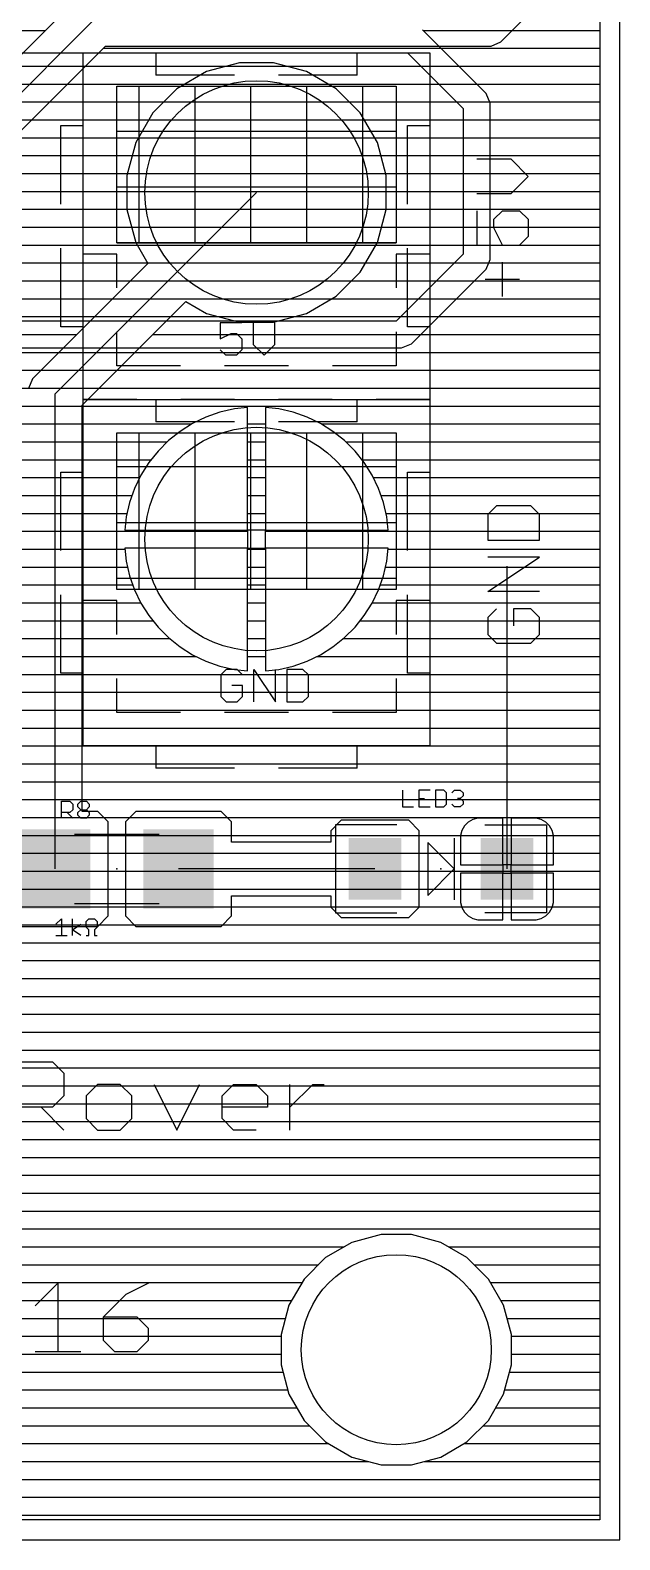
# Model space of a CAD drawing. Extents: x -0.64 to 6, y -0.15 to 7.8.
# Drawn here: x 5.222 to 5.75, y -0.15 to 1.2 of the extents above; entities that cross this region are included whole.
import ezdxf

# ---------------------------------------------------------------- set-up
doc = ezdxf.new("R2010")
doc.units = 0
for name, color, linetype in [('1', 22, 'CONTINUOUS'), ('16', 175, 'CONTINUOUS'), ('17', 82, 'CONTINUOUS'), ('20', 6, 'CONTINUOUS'), ('21', 253, 'CONTINUOUS'), ('23', 7, 'CONTINUOUS'), ('25', 253, 'CONTINUOUS'), ('27', 253, 'CONTINUOUS'), ('49', 253, 'CONTINUOUS'), ('51', 253, 'CONTINUOUS')]:
    doc.layers.add(name, color=color, linetype=linetype)

# ---------------------------------------------------------------- blocks, each defined once
blk = doc.blocks.new('RECT')
blk.add_solid([(-0.5, -0.5), (0.5, -0.5), (-0.5, 0.5), (0.5, 0.5)])
blk = doc.blocks.new('ROUNDP')
blk.add_circle((0, 0), 0.5)

msp = doc.modelspace()

# ---------------------------------------------------------------- linework, layer by layer
at = {"layer": '1'}
for p, q in [((5.732, 2.370398), (5.732, -0.132)), ((5.259654, 1.223595), (5.169654, 1.133595)), ((5.643595, 1.189654), (5.682441, 1.2285)), ((5.19, 1.12), (5.28, 1.21)), ((4.964548, 1.2), (5.236059, 1.2)), ((5.634774, 1.186), (5.643595, 1.189654)), ((5.653941, 1.2), (5.732, 1.2)), ((5.214, 1.110059), (5.289941, 1.186)), ((5.287941, 1.184), (5.732, 1.184)), ((5.289941, 1.186), (5.634774, 1.186)), ((5.271941, 1.168), (5.398532, 1.168)), ((5.380226, 1.163095), (5.353774, 1.147823)), ((5.409728, 1.171), (5.380226, 1.163095)), ((5.440272, 1.171), (5.409728, 1.171)), ((5.469774, 1.163095), (5.440272, 1.171)), ((5.451468, 1.168), (5.732, 1.168)), ((5.496226, 1.147823), (5.469774, 1.163095)), ((5.255941, 1.152), (5.361009, 1.152)), ((5.353774, 1.147823), (5.332177, 1.126226)), ((5.488991, 1.152), (5.732, 1.152)), ((5.517823, 1.126226), (5.496226, 1.147823)), ((5.239941, 1.136), (5.341951, 1.136)), ((5.508049, 1.136), (5.732, 1.136)), ((5.332177, 1.126226), (5.316905, 1.099774)), ((5.533095, 1.099774), (5.517823, 1.126226)), ((5.223941, 1.12), (5.328583, 1.12)), ((5.521417, 1.12), (5.732, 1.12)), ((5.214, 1.104), (5.319345, 1.104)), ((5.316905, 1.099774), (5.309, 1.070272)), ((5.530655, 1.104), (5.732, 1.104)), ((5.541, 1.070272), (5.533095, 1.099774)), ((5.214, 1.088), (5.31375, 1.088)), ((5.53625, 1.088), (5.732, 1.088)), ((5.214, 1.072), (5.309463, 1.072)), ((5.309, 1.070272), (5.309, 1.039728)), ((5.540537, 1.072), (5.732, 1.072)), ((5.541, 1.039728), (5.541, 1.070272)), ((5.214, 1.056), (5.309, 1.056)), ((5.244882, 0.874882), (5.425, 1.055)), ((5.541, 1.056), (5.732, 1.056)), ((5.214, 1.04), (5.309, 1.04)), ((5.309, 1.039728), (5.316905, 1.010226)), ((5.533095, 1.010226), (5.541, 1.039728)), ((5.541, 1.04), (5.732, 1.04)), ((5.214, 1.024), (5.313214, 1.024)), ((5.536785, 1.024), (5.732, 1.024)), ((5.214, 1.008), (5.31819, 1.008)), ((5.316905, 1.010226), (5.327659, 0.9916)), ((5.517823, 0.983774), (5.533095, 1.010226)), ((5.53181, 1.008), (5.732, 1.008)), ((5.214, 0.992), (5.327428, 0.992)), ((5.327659, 0.9916), (5.224536, 0.888477)), ((5.522572, 0.992), (5.732, 0.992)), ((5.214, 0.976), (5.312059, 0.976)), ((5.496226, 0.962177), (5.517823, 0.983774)), ((5.510049, 0.976), (5.732, 0.976)), ((5.214, 0.96), (5.296059, 0.96)), ((5.469774, 0.946905), (5.496226, 0.962177)), ((5.492455, 0.96), (5.732, 0.96)), ((5.268882, 0.864941), (5.3616, 0.957659)), ((5.3616, 0.957659), (5.380226, 0.946905)), ((5.380226, 0.946905), (5.409728, 0.939)), ((5.440272, 0.939), (5.469774, 0.946905)), ((5.214, 0.944), (5.280059, 0.944)), ((5.347941, 0.944), (5.391068, 0.944)), ((5.409728, 0.939), (5.440272, 0.939)), ((5.458932, 0.944), (5.732, 0.944)), ((5.214, 0.928), (5.264059, 0.928)), ((5.331941, 0.928), (5.732, 0.928)), ((5.214, 0.912), (5.248059, 0.912)), ((5.315941, 0.912), (5.732, 0.912)), ((5.214, 0.896), (5.232059, 0.896)), ((5.299941, 0.896), (5.732, 0.896)), ((5.224536, 0.888477), (5.220882, 0.879656)), ((5.283941, 0.88), (5.732, 0.88)), ((5.244882, 0.45), (5.244882, 0.874882)), ((5.268882, 0.501433), (5.268882, 0.864941)), ((5.268882, 0.864), (5.732, 0.864)), ((5.379772, 0.854189), (5.367831, 0.848439)), ((5.392282, 0.858567), (5.379772, 0.854189)), ((5.405203, 0.861516), (5.392282, 0.858567)), ((5.417, 0.862845), (5.405203, 0.861516)), ((5.417, 0.753), (5.417, 0.862845)), ((5.444797, 0.861516), (5.433, 0.862845)), ((5.433, 0.862845), (5.433, 0.753)), ((5.457718, 0.858567), (5.444797, 0.861516)), ((5.470228, 0.854189), (5.457718, 0.858567)), ((5.482169, 0.848439), (5.470228, 0.854189)), ((5.268882, 0.848), (5.367133, 0.848)), ((5.356609, 0.841388), (5.346247, 0.833124)), ((5.367831, 0.848439), (5.356609, 0.841388)), ((5.417, 0.848), (5.433, 0.848)), ((5.493391, 0.841388), (5.482169, 0.848439)), ((5.482867, 0.848), (5.732, 0.848)), ((5.503753, 0.833124), (5.493391, 0.841388)), ((5.268882, 0.832), (5.345123, 0.832)), ((5.336876, 0.823753), (5.328612, 0.813391)), ((5.346247, 0.833124), (5.336876, 0.823753)), ((5.417, 0.832), (5.433, 0.832)), ((5.513124, 0.823753), (5.503753, 0.833124)), ((5.504877, 0.832), (5.732, 0.832)), ((5.521388, 0.813391), (5.513124, 0.823753)), ((5.268882, 0.816), (5.330693, 0.816)), ((5.328612, 0.813391), (5.321561, 0.802169)), ((5.417, 0.816), (5.433, 0.816)), ((5.519307, 0.816), (5.732, 0.816)), ((5.528439, 0.802169), (5.521388, 0.813391)), ((5.268882, 0.8), (5.320517, 0.8)), ((5.321561, 0.802169), (5.31581, 0.790228)), ((5.417, 0.8), (5.433, 0.8)), ((5.534189, 0.790228), (5.528439, 0.802169)), ((5.529483, 0.8), (5.732, 0.8)), ((5.268882, 0.784), (5.313631, 0.784)), ((5.31581, 0.790228), (5.311433, 0.777718)), ((5.417, 0.784), (5.433, 0.784)), ((5.538567, 0.777718), (5.534189, 0.790228)), ((5.536369, 0.784), (5.732, 0.784)), ((5.311433, 0.777718), (5.308484, 0.764797)), ((5.541516, 0.764797), (5.538567, 0.777718)), ((5.268882, 0.768), (5.309215, 0.768)), ((5.308484, 0.764797), (5.307155, 0.753)), ((5.417, 0.768), (5.433, 0.768)), ((5.540785, 0.768), (5.732, 0.768)), ((5.542845, 0.753), (5.541516, 0.764797)), ((5.268882, 0.752), (5.416999, 0.752)), ((5.307155, 0.753), (5.416999, 0.753)), ((5.416999, 0.753), (5.416999, 0.737)), ((5.433, 0.753), (5.417, 0.753)), ((5.433, 0.737), (5.433, 0.753)), ((5.433, 0.753), (5.542845, 0.753)), ((5.433, 0.752), (5.732, 0.752)), ((5.268882, 0.736), (5.307267, 0.736)), ((5.416999, 0.737), (5.307155, 0.737)), ((5.307155, 0.737), (5.308484, 0.725203)), ((5.417, 0.627155), (5.417, 0.736999)), ((5.417, 0.736999), (5.433, 0.736999)), ((5.417, 0.736), (5.433, 0.736)), ((5.542845, 0.737), (5.433, 0.737)), ((5.433, 0.736999), (5.433, 0.627155)), ((5.541516, 0.725203), (5.542845, 0.737)), ((5.542732, 0.736), (5.732, 0.736)), ((5.268882, 0.72), (5.309671, 0.72)), ((5.308484, 0.725203), (5.311433, 0.712282)), ((5.417, 0.72), (5.433, 0.72)), ((5.538567, 0.712282), (5.541516, 0.725203)), ((5.540328, 0.72), (5.732, 0.72)), ((5.649055, 0.720945), (5.649055, 0.45)), ((5.268882, 0.704), (5.314331, 0.704)), ((5.311433, 0.712282), (5.31581, 0.699772)), ((5.417, 0.704), (5.433, 0.704)), ((5.534189, 0.699772), (5.538567, 0.712282)), ((5.535669, 0.704), (5.732, 0.704)), ((5.31581, 0.699772), (5.321561, 0.687831)), ((5.528439, 0.687831), (5.534189, 0.699772)), ((5.268882, 0.688), (5.32148, 0.688)), ((5.321561, 0.687831), (5.328612, 0.676609)), ((5.328612, 0.676609), (5.336876, 0.666247)), ((5.417, 0.688), (5.433, 0.688)), ((5.513124, 0.666247), (5.521388, 0.676609)), ((5.521388, 0.676609), (5.528439, 0.687831)), ((5.52852, 0.688), (5.732, 0.688)), ((5.268882, 0.672), (5.332288, 0.672)), ((5.336876, 0.666247), (5.346247, 0.656876)), ((5.417, 0.672), (5.433, 0.672)), ((5.503753, 0.656876), (5.513124, 0.666247)), ((5.517712, 0.672), (5.732, 0.672)), ((5.268882, 0.656), (5.347345, 0.656)), ((5.346247, 0.656876), (5.356609, 0.648612)), ((5.356609, 0.648612), (5.367831, 0.641561)), ((5.417, 0.656), (5.433, 0.656)), ((5.482169, 0.641561), (5.493391, 0.648612)), ((5.493391, 0.648612), (5.503753, 0.656876)), ((5.502655, 0.656), (5.732, 0.656)), ((5.268882, 0.64), (5.371072, 0.64)), ((5.367831, 0.641561), (5.379772, 0.63581)), ((5.379772, 0.63581), (5.392282, 0.631433)), ((5.417, 0.64), (5.433, 0.64)), ((5.457718, 0.631433), (5.470228, 0.63581)), ((5.470228, 0.63581), (5.482169, 0.641561)), ((5.478927, 0.64), (5.732, 0.64)), ((5.268882, 0.624), (5.732, 0.624)), ((5.392282, 0.631433), (5.405203, 0.628484)), ((5.405203, 0.628484), (5.417, 0.627155)), ((5.433, 0.627155), (5.444797, 0.628484)), ((5.444797, 0.628484), (5.457718, 0.631433)), ((5.268882, 0.608), (5.732, 0.608)), ((5.268882, 0.592), (5.732, 0.592)), ((5.268882, 0.576), (5.732, 0.576)), ((5.268882, 0.56), (5.732, 0.56)), ((5.268882, 0.544), (5.732, 0.544)), ((5.268882, 0.528), (5.732, 0.528)), ((5.268882, 0.512), (5.732, 0.512)), ((5.283005, 0.501433), (5.268882, 0.501433)), ((5.292378, 0.49206), (5.283005, 0.501433)), ((5.316995, 0.501433), (5.307622, 0.49206)), ((5.393242, 0.501433), (5.316995, 0.501433)), ((5.402614, 0.49206), (5.393242, 0.501433)), ((5.288438, 0.496), (5.311562, 0.496)), ((5.292378, 0.407939), (5.292378, 0.49206)), ((5.307622, 0.49206), (5.307622, 0.407939)), ((5.398674, 0.496), (5.732, 0.496)), ((5.402614, 0.474), (5.402614, 0.49206)), ((5.500695, 0.493559), (5.491323, 0.484186)), ((5.561194, 0.493559), (5.500695, 0.493559)), ((5.570567, 0.484186), (5.561194, 0.493559)), ((5.611029, 0.488611), (5.60866, 0.484507)), ((5.614381, 0.491963), (5.611029, 0.488611)), ((5.618485, 0.494332), (5.614381, 0.491963)), ((5.623063, 0.495559), (5.618485, 0.494332)), ((5.645244, 0.495559), (5.623063, 0.495559)), ((5.645244, 0.453812), (5.645244, 0.495559)), ((5.652866, 0.495559), (5.652866, 0.453812)), ((5.675047, 0.495559), (5.652866, 0.495559)), ((5.679625, 0.494332), (5.675047, 0.495559)), ((5.683729, 0.491963), (5.679625, 0.494332)), ((5.687081, 0.488611), (5.683729, 0.491963)), ((5.68945, 0.484507), (5.687081, 0.488611)), ((5.292378, 0.48), (5.307622, 0.48)), ((5.402614, 0.48), (5.491323, 0.48)), ((5.491323, 0.474), (5.402614, 0.474)), ((5.491323, 0.484186), (5.491323, 0.474)), ((5.570567, 0.415813), (5.570567, 0.484186)), ((5.570567, 0.48), (5.607452, 0.48)), ((5.60866, 0.484507), (5.607433, 0.479929)), ((5.607433, 0.479929), (5.607433, 0.453811)), ((5.645244, 0.48), (5.652866, 0.48)), ((5.690677, 0.479929), (5.68945, 0.484507)), ((5.690658, 0.48), (5.732, 0.48)), ((5.690677, 0.453811), (5.690677, 0.479929)), ((5.292378, 0.464), (5.307622, 0.464)), ((5.570567, 0.464), (5.607433, 0.464)), ((5.645244, 0.464), (5.652866, 0.464)), ((5.690677, 0.464), (5.732, 0.464)), ((5.292378, 0.448), (5.307622, 0.448)), ((5.530945, 0.45), (5.355118, 0.45)), ((5.570567, 0.448), (5.645243, 0.448)), ((5.607433, 0.453811), (5.645243, 0.453811)), ((5.645243, 0.446189), (5.607433, 0.446189)), ((5.607433, 0.446189), (5.607433, 0.420071)), ((5.645243, 0.453811), (5.645243, 0.446189)), ((5.652866, 0.453812), (5.645244, 0.453812)), ((5.645244, 0.404441), (5.645244, 0.446188)), ((5.645244, 0.446188), (5.652866, 0.446188)), ((5.652866, 0.446188), (5.652866, 0.404441)), ((5.652867, 0.446189), (5.652867, 0.453811)), ((5.652867, 0.453811), (5.690677, 0.453811)), ((5.652867, 0.448), (5.732, 0.448)), ((5.690677, 0.446189), (5.652867, 0.446189)), ((5.690677, 0.420071), (5.690677, 0.446189)), ((5.292378, 0.432), (5.307622, 0.432)), ((5.402614, 0.407939), (5.402614, 0.426)), ((5.402614, 0.426), (5.491323, 0.426)), ((5.491323, 0.426), (5.491323, 0.415813)), ((5.570567, 0.432), (5.607433, 0.432)), ((5.607433, 0.420071), (5.60866, 0.415493)), ((5.645244, 0.432), (5.652866, 0.432)), ((5.68945, 0.415493), (5.690677, 0.420071)), ((5.690677, 0.432), (5.732, 0.432)), ((5.283005, 0.398567), (5.292378, 0.407939)), ((5.292378, 0.416), (5.307622, 0.416)), ((5.307622, 0.407939), (5.316995, 0.398567)), ((5.393242, 0.398567), (5.402614, 0.407939)), ((5.402614, 0.416), (5.491323, 0.416)), ((5.491323, 0.415813), (5.500695, 0.406441)), ((5.500695, 0.406441), (5.561194, 0.406441)), ((5.561194, 0.406441), (5.570567, 0.415813)), ((5.570567, 0.416), (5.608524, 0.416)), ((5.60866, 0.415493), (5.611029, 0.411389)), ((5.611029, 0.411389), (5.614381, 0.408037)), ((5.614381, 0.408037), (5.618485, 0.405668)), ((5.618485, 0.405668), (5.623063, 0.404441)), ((5.645244, 0.416), (5.652866, 0.416)), ((5.675047, 0.404441), (5.679625, 0.405668)), ((5.679625, 0.405668), (5.683729, 0.408037)), ((5.683729, 0.408037), (5.687081, 0.411389)), ((5.687081, 0.411389), (5.68945, 0.415493)), ((5.689586, 0.416), (5.732, 0.416)), ((5.206758, 0.398567), (5.283005, 0.398567)), ((5.284438, 0.4), (5.315562, 0.4)), ((5.316995, 0.398567), (5.393242, 0.398567)), ((5.394675, 0.4), (5.732, 0.4)), ((5.623063, 0.404441), (5.645244, 0.404441)), ((5.652866, 0.404441), (5.675047, 0.404441)), ((3.222, 0.384), (5.732, 0.384)), ((3.222, 0.368), (5.732, 0.368)), ((3.222, 0.352), (5.732, 0.352)), ((3.222, 0.336), (5.732, 0.336)), ((3.222, 0.32), (5.732, 0.32)), ((3.222, 0.304), (5.732, 0.304)), ((3.222, 0.288), (5.732, 0.288)), ((3.222, 0.272), (5.732, 0.272)), ((3.222, 0.256), (5.732, 0.256)), ((3.222, 0.24), (5.732, 0.24)), ((3.222, 0.224), (5.732, 0.224)), ((3.222, 0.208), (5.732, 0.208)), ((3.222, 0.192), (5.732, 0.192)), ((3.222, 0.176), (5.732, 0.176)), ((3.222, 0.16), (5.732, 0.16)), ((3.222, 0.144), (5.732, 0.144)), ((3.222, 0.128), (5.732, 0.128)), ((5.53644, 0.123), (5.510243, 0.115981)), ((5.56356, 0.123), (5.53644, 0.123)), ((5.589757, 0.115981), (5.56356, 0.123)), ((3.222, 0.112), (5.503349, 0.112)), ((5.510243, 0.115981), (5.486757, 0.10242)), ((5.613243, 0.10242), (5.589757, 0.115981)), ((5.596651, 0.112), (5.732, 0.112)), ((3.222, 0.096), (5.480336, 0.096)), ((5.486757, 0.10242), (5.467579, 0.083243)), ((5.63242, 0.083243), (5.613243, 0.10242)), ((5.619664, 0.096), (5.732, 0.096)), ((5.467579, 0.083243), (5.454019, 0.059757)), ((5.645981, 0.059757), (5.63242, 0.083243)), ((3.222, 0.08), (5.465707, 0.08)), ((5.634293, 0.08), (5.732, 0.08)), ((3.222, 0.064), (5.456469, 0.064)), ((5.454019, 0.059757), (5.447, 0.03356)), ((5.643531, 0.064), (5.732, 0.064)), ((5.653, 0.03356), (5.645981, 0.059757)), ((3.222, 0.048), (5.450869, 0.048)), ((5.649131, 0.048), (5.732, 0.048)), ((3.222, 0.032), (5.447, 0.032)), ((5.447, 0.03356), (5.447, 0.00644)), ((5.653, 0.00644), (5.653, 0.03356)), ((5.653, 0.032), (5.732, 0.032)), ((3.222, 0.016), (5.447, 0.016)), ((5.653, 0.016), (5.732, 0.016)), ((3.222, 0), (5.448726, 0)), ((5.447, 0.00644), (5.454019, -0.019757)), ((5.645981, -0.019757), (5.653, 0.00644)), ((5.651274, 0), (5.732, 0)), ((3.222, -0.016), (5.453013, -0.016)), ((5.454019, -0.019757), (5.467579, -0.043243)), ((5.63242, -0.043243), (5.645981, -0.019757)), ((5.646987, -0.016), (5.732, -0.016)), ((3.222, -0.032), (5.461088, -0.032)), ((5.638912, -0.032), (5.732, -0.032)), ((3.222, -0.048), (5.472336, -0.048)), ((5.467579, -0.043243), (5.486757, -0.06242)), ((5.613243, -0.06242), (5.63242, -0.043243)), ((5.627664, -0.048), (5.732, -0.048)), ((3.222, -0.064), (5.489492, -0.064)), ((5.486757, -0.06242), (5.510243, -0.075981)), ((5.589757, -0.075981), (5.613243, -0.06242)), ((5.610507, -0.064), (5.732, -0.064)), ((3.222001, -0.08), (5.525244, -0.08)), ((5.510243, -0.075981), (5.53644, -0.083)), ((5.56356, -0.083), (5.589757, -0.075981)), ((5.574756, -0.08), (5.732, -0.08)), ((5.53644, -0.083), (5.56356, -0.083)), ((3.216364, -0.096), (5.732, -0.096)), ((-0.172, -0.112), (5.732, -0.112)), ((-0.172, -0.128), (5.732, -0.128)), ((5.732, -0.132), (-0.172, -0.132))]:
    msp.add_line(p, q, dxfattribs=at)
at = {"layer": '16'}
for p, q in [((5.732, 7.782), (5.732, -0.132)), ((5.630346, 1.143595), (5.573595, 1.200346)), ((5.573941, 1.2), (5.732, 1.2)), ((5.14, 1.18), (5.56, 1.18)), ((5.56, 1.18), (5.61, 1.13)), ((5.589941, 1.184), (5.732, 1.184)), ((5.128, 1.168), (5.572, 1.168)), ((5.605941, 1.168), (5.732, 1.168)), ((5.112, 1.152), (5.588, 1.152)), ((5.621941, 1.152), (5.732, 1.152)), ((5.096, 1.136), (5.604, 1.136)), ((5.634, 1.134774), (5.630346, 1.143595)), ((5.633492, 1.136), (5.732, 1.136)), ((5.634, 0.995226), (5.634, 1.134774)), ((5.61, 1.13), (5.61, 1)), ((5.08, 1.12), (5.61, 1.12)), ((5.634, 1.12), (5.732, 1.12)), ((5.08, 1.104), (5.61, 1.104)), ((5.634, 1.104), (5.732, 1.104)), ((5.08, 1.088), (5.61, 1.088)), ((5.634, 1.088), (5.732, 1.088)), ((5.08, 1.072), (5.61, 1.072)), ((5.634, 1.072), (5.732, 1.072)), ((5.08, 1.056), (5.61, 1.056)), ((5.634, 1.056), (5.732, 1.056)), ((5.08, 1.04), (5.61, 1.04)), ((5.634, 1.04), (5.732, 1.04)), ((5.08, 1.024), (5.61, 1.024)), ((5.634, 1.024), (5.732, 1.024)), ((5.08, 1.008), (5.61, 1.008)), ((5.61, 1), (5.55, 0.94)), ((5.634, 1.008), (5.732, 1.008)), ((5.08, 0.992), (5.602, 0.992)), ((5.570346, 0.926405), (5.630346, 0.986405)), ((5.630346, 0.986405), (5.634, 0.995226)), ((5.632664, 0.992), (5.732, 0.992)), ((5.094, 0.976), (5.586, 0.976)), ((5.619941, 0.976), (5.732, 0.976)), ((5.11, 0.96), (5.57, 0.96)), ((5.603941, 0.96), (5.732, 0.96)), ((5.126, 0.944), (5.554, 0.944)), ((5.55, 0.94), (5.13, 0.94)), ((5.587941, 0.944), (5.732, 0.944)), ((5.554774, 0.916), (5.563595, 0.919654)), ((5.563595, 0.919654), (5.570346, 0.926405)), ((5.571941, 0.928), (5.732, 0.928)), ((5.166734, 0.916), (5.554774, 0.916)), ((5.171212, 0.912), (5.732, 0.912)), ((5.174811, 0.896), (5.732, 0.896)), ((5.174811, 0.88), (5.732, 0.88)), ((5.174811, 0.864), (5.732, 0.864)), ((5.379772, 0.854189), (5.367831, 0.848439)), ((5.392282, 0.858567), (5.379772, 0.854189)), ((5.405203, 0.861516), (5.392282, 0.858567)), ((5.417, 0.862845), (5.405203, 0.861516)), ((5.417, 0.753), (5.417, 0.862845)), ((5.444797, 0.861516), (5.433, 0.862845)), ((5.433, 0.862845), (5.433, 0.753)), ((5.457718, 0.858567), (5.444797, 0.861516)), ((5.470228, 0.854189), (5.457718, 0.858567)), ((5.482169, 0.848439), (5.470228, 0.854189)), ((5.174811, 0.848), (5.367133, 0.848)), ((5.356609, 0.841388), (5.346247, 0.833124)), ((5.367831, 0.848439), (5.356609, 0.841388)), ((5.417, 0.848), (5.433, 0.848)), ((5.493391, 0.841388), (5.482169, 0.848439)), ((5.482867, 0.848), (5.732, 0.848)), ((5.503753, 0.833124), (5.493391, 0.841388)), ((5.174811, 0.832), (5.345123, 0.832)), ((5.336876, 0.823753), (5.328612, 0.813391)), ((5.346247, 0.833124), (5.336876, 0.823753)), ((5.417, 0.832), (5.433, 0.832)), ((5.513124, 0.823753), (5.503753, 0.833124)), ((5.504877, 0.832), (5.732, 0.832)), ((5.521388, 0.813391), (5.513124, 0.823753)), ((5.174811, 0.816), (5.330693, 0.816)), ((5.328612, 0.813391), (5.321561, 0.802169)), ((5.417, 0.816), (5.433, 0.816)), ((5.519307, 0.816), (5.732, 0.816)), ((5.528439, 0.802169), (5.521388, 0.813391)), ((5.167936, 0.8), (5.320517, 0.8)), ((5.321561, 0.802169), (5.31581, 0.790228)), ((5.417, 0.8), (5.433, 0.8)), ((5.534189, 0.790228), (5.528439, 0.802169)), ((5.529483, 0.8), (5.732, 0.8)), ((5.119, 0.784), (5.313631, 0.784)), ((5.31581, 0.790228), (5.311433, 0.777718)), ((5.417, 0.784), (5.433, 0.784)), ((5.538567, 0.777718), (5.534189, 0.790228)), ((5.536369, 0.784), (5.732, 0.784)), ((5.311433, 0.777718), (5.308484, 0.764797)), ((5.541516, 0.764797), (5.538567, 0.777718)), ((5.119, 0.768), (5.309215, 0.768)), ((5.308484, 0.764797), (5.307155, 0.753)), ((5.417, 0.768), (5.433, 0.768)), ((5.540785, 0.768), (5.732, 0.768)), ((5.542845, 0.753), (5.541516, 0.764797)), ((5.119, 0.752), (5.416999, 0.752)), ((5.307155, 0.753), (5.416999, 0.753)), ((5.416999, 0.753), (5.416999, 0.737)), ((5.433, 0.753), (5.417, 0.753)), ((5.433, 0.737), (5.433, 0.753)), ((5.433, 0.753), (5.542845, 0.753)), ((5.433, 0.752), (5.732, 0.752)), ((5.114823, 0.736), (5.307267, 0.736)), ((5.416999, 0.737), (5.307155, 0.737)), ((5.307155, 0.737), (5.308484, 0.725203)), ((5.417, 0.627155), (5.417, 0.736999)), ((5.417, 0.736999), (5.433, 0.736999)), ((5.417, 0.736), (5.433, 0.736)), ((5.542845, 0.737), (5.433, 0.737)), ((5.433, 0.736999), (5.433, 0.627155)), ((5.541516, 0.725203), (5.542845, 0.737)), ((5.542732, 0.736), (5.732, 0.736)), ((5.101433, 0.72), (5.309671, 0.72)), ((5.308484, 0.725203), (5.311433, 0.712282)), ((5.417, 0.72), (5.433, 0.72)), ((5.538567, 0.712282), (5.541516, 0.725203)), ((5.540328, 0.72), (5.732, 0.72)), ((5.101433, 0.704), (5.314331, 0.704)), ((5.311433, 0.712282), (5.31581, 0.699772)), ((5.417, 0.704), (5.433, 0.704)), ((5.534189, 0.699772), (5.538567, 0.712282)), ((5.535669, 0.704), (5.732, 0.704)), ((5.31581, 0.699772), (5.321561, 0.687831)), ((5.528439, 0.687831), (5.534189, 0.699772)), ((5.101433, 0.688), (5.32148, 0.688)), ((5.321561, 0.687831), (5.328612, 0.676609)), ((5.328612, 0.676609), (5.336876, 0.666247)), ((5.417, 0.688), (5.433, 0.688)), ((5.513124, 0.666247), (5.521388, 0.676609)), ((5.521388, 0.676609), (5.528439, 0.687831)), ((5.52852, 0.688), (5.732, 0.688)), ((5.101433, 0.672), (5.332288, 0.672)), ((5.336876, 0.666247), (5.346247, 0.656876)), ((5.417, 0.672), (5.433, 0.672)), ((5.503753, 0.656876), (5.513124, 0.666247)), ((5.517712, 0.672), (5.732, 0.672)), ((3.437292, 0.656), (5.347345, 0.656)), ((5.346247, 0.656876), (5.356609, 0.648612)), ((5.356609, 0.648612), (5.367831, 0.641561)), ((5.417, 0.656), (5.433, 0.656)), ((5.482169, 0.641561), (5.493391, 0.648612)), ((5.493391, 0.648612), (5.503753, 0.656876)), ((5.502655, 0.656), (5.732, 0.656)), ((5.097267, 0.64), (5.371072, 0.64)), ((5.367831, 0.641561), (5.379772, 0.63581)), ((5.379772, 0.63581), (5.392282, 0.631433)), ((5.417, 0.64), (5.433, 0.64)), ((5.457718, 0.631433), (5.470228, 0.63581)), ((5.470228, 0.63581), (5.482169, 0.641561)), ((5.478927, 0.64), (5.732, 0.64)), ((5.103433, 0.624), (5.732, 0.624)), ((5.392282, 0.631433), (5.405203, 0.628484)), ((5.405203, 0.628484), (5.417, 0.627155)), ((5.433, 0.627155), (5.444797, 0.628484)), ((5.444797, 0.628484), (5.457718, 0.631433)), ((5.103433, 0.608), (5.732, 0.608)), ((5.057749, 0.592), (5.732, 0.592)), ((5.103433, 0.576), (5.732, 0.576)), ((5.103161, 0.56), (5.732, 0.56)), ((2.602585, 0.544), (5.732, 0.544)), ((2.613249, 0.528), (5.732, 0.528)), ((2.619877, 0.512), (5.732, 0.512)), ((2.626504, 0.496), (5.732, 0.496)), ((2.633132, 0.48), (5.732, 0.48)), ((2.639759, 0.464), (5.732, 0.464)), ((2.643873, 0.448), (5.732, 0.448)), ((2.647055, 0.432), (5.732, 0.432)), ((2.650238, 0.416), (5.732, 0.416)), ((2.653421, 0.4), (5.732, 0.4)), ((2.656, 0.384), (5.732, 0.384)), ((2.656, 0.368), (5.732, 0.368)), ((2.656, 0.352), (5.732, 0.352)), ((2.656, 0.336), (5.732, 0.336)), ((2.656, 0.32), (5.732, 0.32)), ((2.654216, 0.304), (5.732, 0.304)), ((2.651034, 0.288), (5.732, 0.288)), ((2.647851, 0.272), (5.732, 0.272)), ((2.644668, 0.256), (5.732, 0.256)), ((2.641416, 0.24), (5.732, 0.24)), ((2.634788, 0.224), (5.732, 0.224)), ((2.628161, 0.208), (5.732, 0.208)), ((2.621534, 0.192), (5.732, 0.192)), ((2.614906, 0.176), (5.732, 0.176)), ((2.605257, 0.16), (5.732, 0.16)), ((2.594566, 0.144), (5.732, 0.144)), ((2.583876, 0.128), (5.732, 0.128)), ((5.53644, 0.123), (5.510243, 0.115981)), ((5.56356, 0.123), (5.53644, 0.123)), ((5.589757, 0.115981), (5.56356, 0.123)), ((2.573185, 0.112), (5.503349, 0.112)), ((5.510243, 0.115981), (5.486757, 0.10242)), ((5.613243, 0.10242), (5.589757, 0.115981)), ((5.596651, 0.112), (5.732, 0.112)), ((2.557744, 0.096), (5.480336, 0.096)), ((5.486757, 0.10242), (5.467579, 0.083243)), ((5.63242, 0.083243), (5.613243, 0.10242)), ((5.619664, 0.096), (5.732, 0.096)), ((5.467579, 0.083243), (5.454019, 0.059757)), ((5.645981, 0.059757), (5.63242, 0.083243)), ((2.541744, 0.08), (5.465707, 0.08)), ((5.634293, 0.08), (5.732, 0.08)), ((2.525744, 0.064), (5.456469, 0.064)), ((5.454019, 0.059757), (5.447, 0.03356)), ((5.643531, 0.064), (5.732, 0.064)), ((5.653, 0.03356), (5.645981, 0.059757)), ((2.504807, 0.048), (5.450869, 0.048)), ((5.649131, 0.048), (5.732, 0.048)), ((2.480861, 0.032), (5.447, 0.032)), ((5.447, 0.03356), (5.447, 0.00644)), ((5.653, 0.00644), (5.653, 0.03356)), ((5.653, 0.032), (5.732, 0.032)), ((2.456188, 0.016), (5.447, 0.016)), ((5.653, 0.016), (5.732, 0.016)), ((2.41756, 0), (5.448726, 0)), ((5.447, 0.00644), (5.454019, -0.019757)), ((5.645981, -0.019757), (5.653, 0.00644)), ((5.651274, 0), (5.732, 0)), ((2.367305, -0.016), (5.453013, -0.016)), ((5.454019, -0.019757), (5.467579, -0.043243)), ((5.63242, -0.043243), (5.645981, -0.019757)), ((5.646987, -0.016), (5.732, -0.016)), ((0.598059, -0.032), (5.461088, -0.032)), ((5.638912, -0.032), (5.732, -0.032)), ((0.591221, -0.048), (5.472336, -0.048)), ((5.467579, -0.043243), (5.486757, -0.06242)), ((5.613243, -0.06242), (5.63242, -0.043243)), ((5.627664, -0.048), (5.732, -0.048)), ((0.581664, -0.064), (5.489492, -0.064)), ((5.486757, -0.06242), (5.510243, -0.075981)), ((5.589757, -0.075981), (5.613243, -0.06242)), ((5.610507, -0.064), (5.732, -0.064)), ((0.565664, -0.08), (5.525244, -0.08)), ((5.510243, -0.075981), (5.53644, -0.083)), ((5.56356, -0.083), (5.589757, -0.075981)), ((5.574756, -0.08), (5.732, -0.08)), ((5.53644, -0.083), (5.56356, -0.083)), ((0.539684, -0.096), (5.732, -0.096)), ((-0.172, -0.112), (5.732, -0.112)), ((-0.172, -0.128), (5.732, -0.128)), ((5.732, -0.132), (-0.172, -0.132))]:
    msp.add_line(p, q, dxfattribs=at)
at = {"layer": '20'}
for p, q in [((5.75, -0.15), (5.75, 7.8)), ((-0.19, -0.15), (5.75, -0.15))]:
    msp.add_line(p, q, dxfattribs=at)
msp.add_circle((5.55, 0.02), 0.085, dxfattribs=at)
at = {"layer": '21'}
for p, q in [((5.652654, 1.084771), (5.621961, 1.084771)), ((5.668, 1.069425), (5.652654, 1.084771)), ((5.652654, 1.054078), (5.668, 1.069425)), ((5.621961, 1.054078), (5.652654, 1.054078)), ((5.621961, 1.038732), (5.621961, 1.008039)), ((5.637307, 1.031059), (5.64498, 1.038732)), ((5.637307, 1.023386), (5.637307, 1.031059)), ((5.64498, 1.038732), (5.660327, 1.038732)), ((5.660327, 1.038732), (5.668, 1.031059)), ((5.668, 1.031059), (5.668, 1.015712)), ((5.64498, 1.008039), (5.637307, 1.023386)), ((5.668, 1.015712), (5.660327, 1.008039)), ((5.621961, 1.008039), (5.64498, 1.008039)), ((5.64498, 0.962), (5.64498, 0.992693)), ((5.629634, 0.977346), (5.660327, 0.977346)), ((5.411919, 0.938525), (5.39257, 0.938525)), ((5.39257, 0.938525), (5.39257, 0.924012)), ((5.422035, 0.938525), (5.422035, 0.919175)), ((5.441385, 0.919175), (5.441385, 0.938525)), ((5.39257, 0.924012), (5.402244, 0.92885)), ((5.402244, 0.92885), (5.407082, 0.92885)), ((5.407082, 0.92885), (5.411919, 0.924012)), ((5.411919, 0.924012), (5.411919, 0.914337)), ((5.422035, 0.919175), (5.43171, 0.9095)), ((5.43171, 0.9095), (5.441385, 0.919175)), ((5.397407, 0.9095), (5.39257, 0.914337)), ((5.407082, 0.9095), (5.397407, 0.9095)), ((5.411919, 0.914337), (5.407082, 0.9095)), ((5.639634, 0.774771), (5.631961, 0.767098)), ((5.639634, 0.774771), (5.631961, 0.767098)), ((5.670327, 0.774771), (5.639634, 0.774771)), ((5.670327, 0.774771), (5.639634, 0.774771)), ((5.678, 0.767098), (5.670327, 0.774771)), ((5.678, 0.767098), (5.670327, 0.774771)), ((5.631961, 0.767098), (5.631961, 0.744078)), ((5.631961, 0.767098), (5.631961, 0.744078)), ((5.678, 0.744078), (5.678, 0.767098)), ((5.678, 0.744078), (5.678, 0.767098)), ((5.631961, 0.744078), (5.678, 0.744078)), ((5.631961, 0.744078), (5.678, 0.744078)), ((5.631961, 0.698039), (5.678, 0.728732)), ((5.678, 0.728732), (5.631961, 0.728732)), ((5.631961, 0.698039), (5.678, 0.728732)), ((5.678, 0.728732), (5.631961, 0.728732)), ((5.678, 0.698039), (5.631961, 0.698039)), ((5.678, 0.698039), (5.631961, 0.698039)), ((5.639634, 0.682693), (5.631961, 0.67502)), ((5.639634, 0.682693), (5.631961, 0.67502)), ((5.670327, 0.682693), (5.65498, 0.682693)), ((5.65498, 0.682693), (5.65498, 0.667346)), ((5.670327, 0.682693), (5.65498, 0.682693)), ((5.65498, 0.682693), (5.65498, 0.667346)), ((5.678, 0.67502), (5.670327, 0.682693)), ((5.678, 0.67502), (5.670327, 0.682693)), ((5.631961, 0.67502), (5.631961, 0.659673)), ((5.631961, 0.67502), (5.631961, 0.659673)), ((5.678, 0.659673), (5.678, 0.67502)), ((5.678, 0.659673), (5.678, 0.67502)), ((5.631961, 0.659673), (5.639634, 0.652)), ((5.631961, 0.659673), (5.639634, 0.652)), ((5.639634, 0.652), (5.670327, 0.652)), ((5.639634, 0.652), (5.670327, 0.652)), ((5.670327, 0.652), (5.678, 0.659673)), ((5.670327, 0.652), (5.678, 0.659673)), ((5.397942, 0.628525), (5.393104, 0.623687)), ((5.393104, 0.623687), (5.393104, 0.604337)), ((5.407617, 0.628525), (5.397942, 0.628525)), ((5.412454, 0.623687), (5.407617, 0.628525)), ((5.42257, 0.5995), (5.42257, 0.628525)), ((5.42257, 0.628525), (5.441919, 0.5995)), ((5.441919, 0.5995), (5.441919, 0.628525)), ((5.452035, 0.628525), (5.452035, 0.5995)), ((5.466547, 0.628525), (5.452035, 0.628525)), ((5.471385, 0.623687), (5.466547, 0.628525)), ((5.471385, 0.604337), (5.471385, 0.623687)), ((5.412454, 0.614012), (5.402779, 0.614012)), ((5.412454, 0.604337), (5.412454, 0.614012)), ((5.393104, 0.604337), (5.397942, 0.5995)), ((5.397942, 0.5995), (5.407617, 0.5995)), ((5.407617, 0.5995), (5.412454, 0.604337)), ((5.452035, 0.5995), (5.466547, 0.5995)), ((5.466547, 0.5995), (5.471385, 0.604337)), ((5.55063, 0.48937), (5.495512, 0.48937)), ((5.495512, 0.48937), (5.495512, 0.41063)), ((5.62937, 0.48937), (5.684488, 0.48937)), ((5.684488, 0.48937), (5.684488, 0.41063)), ((5.601811, 0.45), (5.578189, 0.473622)), ((5.578189, 0.473622), (5.578189, 0.426378)), ((5.601811, 0.477559), (5.601811, 0.45)), ((5.578189, 0.426378), (5.601811, 0.45)), ((5.601811, 0.45), (5.601811, 0.422441)), ((5.495512, 0.41063), (5.55063, 0.41063)), ((5.684488, 0.41063), (5.62937, 0.41063)), ((5.211809, 0.277552), (5.242335, 0.277552)), ((5.242335, 0.277552), (5.25251, 0.267377)), ((5.25251, 0.267377), (5.25251, 0.247026)), ((5.282756, 0.257201), (5.272581, 0.247026)), ((5.303107, 0.257201), (5.282756, 0.257201)), ((5.313282, 0.247026), (5.303107, 0.257201)), ((5.333353, 0.257201), (5.353703, 0.2165)), ((5.353703, 0.2165), (5.374054, 0.257201)), ((5.394125, 0.247026), (5.4043, 0.257201)), ((5.4043, 0.257201), (5.424651, 0.257201)), ((5.424651, 0.257201), (5.434826, 0.247026)), ((5.454897, 0.2165), (5.454897, 0.257201)), ((5.454897, 0.236851), (5.475247, 0.257201)), ((5.475247, 0.257201), (5.485423, 0.257201)), ((5.25251, 0.247026), (5.242335, 0.236851)), ((5.272581, 0.247026), (5.272581, 0.226675)), ((5.313282, 0.226675), (5.313282, 0.247026)), ((5.394125, 0.226675), (5.394125, 0.247026)), ((5.434826, 0.247026), (5.434826, 0.236851)), ((5.242335, 0.236851), (5.211809, 0.236851)), ((5.23216, 0.236851), (5.25251, 0.2165)), ((5.434826, 0.236851), (5.394125, 0.236851)), ((5.272581, 0.226675), (5.282756, 0.2165)), ((5.282756, 0.2165), (5.303107, 0.2165)), ((5.303107, 0.2165), (5.313282, 0.226675)), ((5.4043, 0.2165), (5.394125, 0.226675)), ((5.424651, 0.2165), (5.4043, 0.2165)), ((5.227002, 0.059201), (5.247353, 0.079552)), ((5.247353, 0.079552), (5.247353, 0.0185)), ((5.308125, 0.069377), (5.287774, 0.049026)), ((5.328476, 0.079552), (5.308125, 0.069377)), ((5.287774, 0.049026), (5.287774, 0.028675)), ((5.3183, 0.049026), (5.287774, 0.049026)), ((5.328476, 0.038851), (5.3183, 0.049026)), ((5.287774, 0.028675), (5.29795, 0.0185)), ((5.3183, 0.0185), (5.328476, 0.028675)), ((5.328476, 0.028675), (5.328476, 0.038851)), ((5.227002, 0.0185), (5.267704, 0.0185)), ((5.29795, 0.0185), (5.3183, 0.0185))]:
    msp.add_line(p, q, dxfattribs=at)
at = {"layer": '23'}
for p in [(5.27, 0.56), (5.3, 0.45), (5.59, 0.45)]:
    msp.add_point(p, dxfattribs=at)
at = {"layer": '25'}
for p, q in [((5.5555, 0.520513), (5.5555, 0.5055)), ((5.580241, 0.520513), (5.570233, 0.520513)), ((5.570233, 0.520513), (5.570233, 0.5055)), ((5.584965, 0.520513), (5.584965, 0.5055)), ((5.592471, 0.520513), (5.584965, 0.520513)), ((5.594974, 0.518011), (5.592471, 0.520513)), ((5.594974, 0.508002), (5.594974, 0.518011)), ((5.599698, 0.518011), (5.6022, 0.520513)), ((5.6022, 0.520513), (5.607204, 0.520513)), ((5.607204, 0.520513), (5.609706, 0.518011)), ((5.609706, 0.515508), (5.607204, 0.513006)), ((5.609706, 0.518011), (5.609706, 0.515508)), ((5.2505, 0.4955), (5.2505, 0.510513)), ((5.2505, 0.510513), (5.258006, 0.510513)), ((5.258006, 0.500504), (5.2505, 0.500504)), ((5.255504, 0.500504), (5.260508, 0.4955)), ((5.258006, 0.510513), (5.260508, 0.508011)), ((5.260508, 0.503006), (5.258006, 0.500504)), ((5.260508, 0.508011), (5.260508, 0.503006)), ((5.265233, 0.508011), (5.267735, 0.510513)), ((5.265233, 0.505508), (5.265233, 0.508011)), ((5.267735, 0.503006), (5.265233, 0.505508)), ((5.265233, 0.500504), (5.267735, 0.503006)), ((5.265233, 0.498002), (5.265233, 0.500504)), ((5.267735, 0.510513), (5.272739, 0.510513)), ((5.267735, 0.503006), (5.272739, 0.503006)), ((5.272739, 0.510513), (5.275241, 0.508011)), ((5.275241, 0.505508), (5.272739, 0.503006)), ((5.272739, 0.503006), (5.275241, 0.500504)), ((5.275241, 0.508011), (5.275241, 0.505508)), ((5.275241, 0.500504), (5.275241, 0.498002)), ((5.5555, 0.5055), (5.565508, 0.5055)), ((5.570233, 0.513006), (5.575237, 0.513006)), ((5.570233, 0.5055), (5.580241, 0.5055)), ((5.584965, 0.5055), (5.592471, 0.5055)), ((5.592471, 0.5055), (5.594974, 0.508002)), ((5.6022, 0.5055), (5.599698, 0.508002)), ((5.607204, 0.5055), (5.6022, 0.5055)), ((5.607204, 0.513006), (5.604702, 0.513006)), ((5.607204, 0.513006), (5.609706, 0.510504)), ((5.609706, 0.508002), (5.607204, 0.5055)), ((5.609706, 0.510504), (5.609706, 0.508002)), ((5.267735, 0.4955), (5.265233, 0.498002)), ((5.272739, 0.4955), (5.267735, 0.4955)), ((5.275241, 0.498002), (5.272739, 0.4955))]:
    msp.add_line(p, q, dxfattribs=at)
at = {"layer": '27'}
for p, q in [((5.2455, 0.400508), (5.250504, 0.405513)), ((5.250504, 0.405513), (5.250504, 0.3905)), ((5.260233, 0.3905), (5.260233, 0.405513)), ((5.27251, 0.403011), (5.275012, 0.405513)), ((5.275012, 0.405513), (5.280016, 0.405513)), ((5.280016, 0.405513), (5.282518, 0.403011)), ((5.260233, 0.395504), (5.267739, 0.400508)), ((5.267739, 0.3905), (5.260233, 0.395504)), ((5.27251, 0.398006), (5.27251, 0.403011)), ((5.275012, 0.395504), (5.27251, 0.398006)), ((5.275012, 0.3905), (5.275012, 0.395504)), ((5.282518, 0.398006), (5.280016, 0.395504)), ((5.280016, 0.395504), (5.280016, 0.3905)), ((5.282518, 0.403011), (5.282518, 0.398006)), ((5.2455, 0.3905), (5.255508, 0.3905)), ((5.27251, 0.3905), (5.275012, 0.3905)), ((5.280016, 0.3905), (5.282518, 0.3905))]:
    msp.add_line(p, q, dxfattribs=at)
at = {"layer": '49'}
for p, q in [((5.27, 1.132028), (5.27, 1.18)), ((5.27, 1.18), (5.317972, 1.18)), ((5.335, 1.18), (5.335, 1.16)), ((5.357343, 1.18), (5.405315, 1.18)), ((5.444685, 1.18), (5.492657, 1.18)), ((5.515, 1.16), (5.515, 1.18)), ((5.532028, 1.18), (5.58, 1.18)), ((5.58, 1.18), (5.58, 1.132028)), ((5.3, 1.01), (5.3, 1.15)), ((5.3, 1.15), (5.55, 1.15)), ((5.32, 1.01), (5.32, 1.15)), ((5.405315, 1.16), (5.335, 1.16)), ((5.37, 1.01), (5.37, 1.15)), ((5.42, 1.01), (5.42, 1.15)), ((5.515, 1.16), (5.444685, 1.16)), ((5.47, 1.01), (5.47, 1.15)), ((5.52, 1.01), (5.52, 1.15)), ((5.55, 1.15), (5.55, 1.01)), ((5.25, 1.044685), (5.25, 1.115)), ((5.25, 1.115), (5.27, 1.115)), ((5.3, 1.11), (5.55, 1.11)), ((5.56, 1.044685), (5.56, 1.115)), ((5.56, 1.115), (5.58, 1.115)), ((5.27, 1.044685), (5.27, 1.092657)), ((5.58, 1.092657), (5.58, 1.044685)), ((5.3, 1.06), (5.55, 1.06)), ((5.25, 0.935), (5.25, 1.005315)), ((5.27, 0.957343), (5.27, 1.005315)), ((5.3, 1), (5.27, 1)), ((5.55, 1.01), (5.3, 1.01)), ((5.3, 1.01), (5.55, 1.01)), ((5.3, 0.969685), (5.3, 1)), ((5.58, 1), (5.55, 1)), ((5.55, 1), (5.55, 0.969685)), ((5.56, 0.935), (5.56, 1.005315)), ((5.58, 1.005315), (5.58, 0.957343)), ((5.27, 0.935), (5.25, 0.935)), ((5.58, 0.935), (5.56, 0.935)), ((5.3, 0.9), (5.3, 0.930315)), ((5.55, 0.930315), (5.55, 0.9)), ((5.27, 0.87), (5.27, 0.917972)), ((5.58, 0.917972), (5.58, 0.87)), ((5.357087, 0.9), (5.3, 0.9)), ((5.453543, 0.9), (5.396457, 0.9)), ((5.55, 0.9), (5.492913, 0.9)), ((5.27, 0.822028), (5.27, 0.87)), ((5.317972, 0.87), (5.27, 0.87)), ((5.335, 0.87), (5.335, 0.85)), ((5.405315, 0.87), (5.357343, 0.87)), ((5.492657, 0.87), (5.444685, 0.87)), ((5.515, 0.85), (5.515, 0.87)), ((5.58, 0.87), (5.532028, 0.87)), ((5.58, 0.87), (5.58, 0.822028)), ((5.3, 0.7), (5.3, 0.84)), ((5.3, 0.84), (5.55, 0.84)), ((5.32, 0.7), (5.32, 0.84)), ((5.405315, 0.85), (5.335, 0.85)), ((5.37, 0.7), (5.37, 0.84)), ((5.42, 0.7), (5.42, 0.84)), ((5.515, 0.85), (5.444685, 0.85)), ((5.47, 0.7), (5.47, 0.84)), ((5.52, 0.7), (5.52, 0.84)), ((5.55, 0.84), (5.55, 0.7)), ((5.25, 0.734685), (5.25, 0.805)), ((5.25, 0.805), (5.27, 0.805)), ((5.3, 0.81), (5.55, 0.81)), ((5.56, 0.734685), (5.56, 0.805)), ((5.56, 0.805), (5.58, 0.805)), ((5.27, 0.734685), (5.27, 0.782657)), ((5.58, 0.782657), (5.58, 0.734685)), ((5.3, 0.76), (5.55, 0.76)), ((5.3, 0.71), (5.55, 0.71)), ((5.25, 0.625), (5.25, 0.695315)), ((5.27, 0.647343), (5.27, 0.695315)), ((5.3, 0.69), (5.27, 0.69)), ((5.55, 0.7), (5.3, 0.7)), ((5.3, 0.659685), (5.3, 0.69)), ((5.58, 0.69), (5.55, 0.69)), ((5.55, 0.69), (5.55, 0.659685)), ((5.56, 0.625), (5.56, 0.695315)), ((5.58, 0.695315), (5.58, 0.647343)), ((5.27, 0.625), (5.25, 0.625)), ((5.58, 0.625), (5.56, 0.625)), ((5.27, 0.56), (5.27, 0.607972)), ((5.3, 0.59), (5.3, 0.620315)), ((5.55, 0.620315), (5.55, 0.59)), ((5.58, 0.607972), (5.58, 0.56)), ((5.357087, 0.59), (5.3, 0.59)), ((5.453543, 0.59), (5.396457, 0.59)), ((5.55, 0.59), (5.492913, 0.59)), ((5.317972, 0.56), (5.27, 0.56)), ((5.335, 0.56), (5.335, 0.54)), ((5.405315, 0.56), (5.357343, 0.56)), ((5.492657, 0.56), (5.444685, 0.56)), ((5.515, 0.54), (5.515, 0.56)), ((5.58, 0.56), (5.532028, 0.56)), ((5.405315, 0.54), (5.335, 0.54)), ((5.515, 0.54), (5.444685, 0.54))]:
    msp.add_line(p, q, dxfattribs=at)
at = {"layer": '51'}
for p, q in [((5.27, 0.87), (5.27, 1.18)), ((5.27, 1.18), (5.58, 1.18)), ((5.58, 1.18), (5.58, 0.87)), ((5.27, 0.56), (5.27, 0.87)), ((5.27, 0.87), (5.58, 0.87)), ((5.58, 0.87), (5.58, 0.56)), ((5.58, 0.56), (5.27, 0.56)), ((5.262008, 0.480984), (5.337992, 0.480984)), ((5.262008, 0.419016), (5.337992, 0.419016))]:
    msp.add_line(p, q, dxfattribs=at)

# ---------------------------------------------------------------- block references
at = {"layer": '1'}
for p, xscale, yscale in [((5.244882, 0.45), 0.062992, 0.070866), ((5.355118, 0.45), 0.062992, 0.070866), ((5.530945, 0.45), 0.047244, 0.055118), ((5.649055, 0.45), 0.047244, 0.055118)]:
    msp.add_blockref('RECT', p, dxfattribs=dict(at, xscale=xscale, yscale=yscale))
at = {"layer": '17', "xscale": 0.2, "yscale": 0.2}
for p, rotation in [((5.425, 1.055), 180), ((5.425, 1.055), 180), ((5.425, 0.745), 270), ((5.425, 0.745), 270)]:
    msp.add_blockref('ROUNDP', p, dxfattribs=dict(at, rotation=rotation))
at = {"layer": '51', "xscale": 0.029531, "yscale": 0.066929}
for p in [(5.247766, 0.449965), (5.352234, 0.450035)]:
    msp.add_blockref('RECT', p, dxfattribs=at)

doc.saveas('drawing.dxf')
